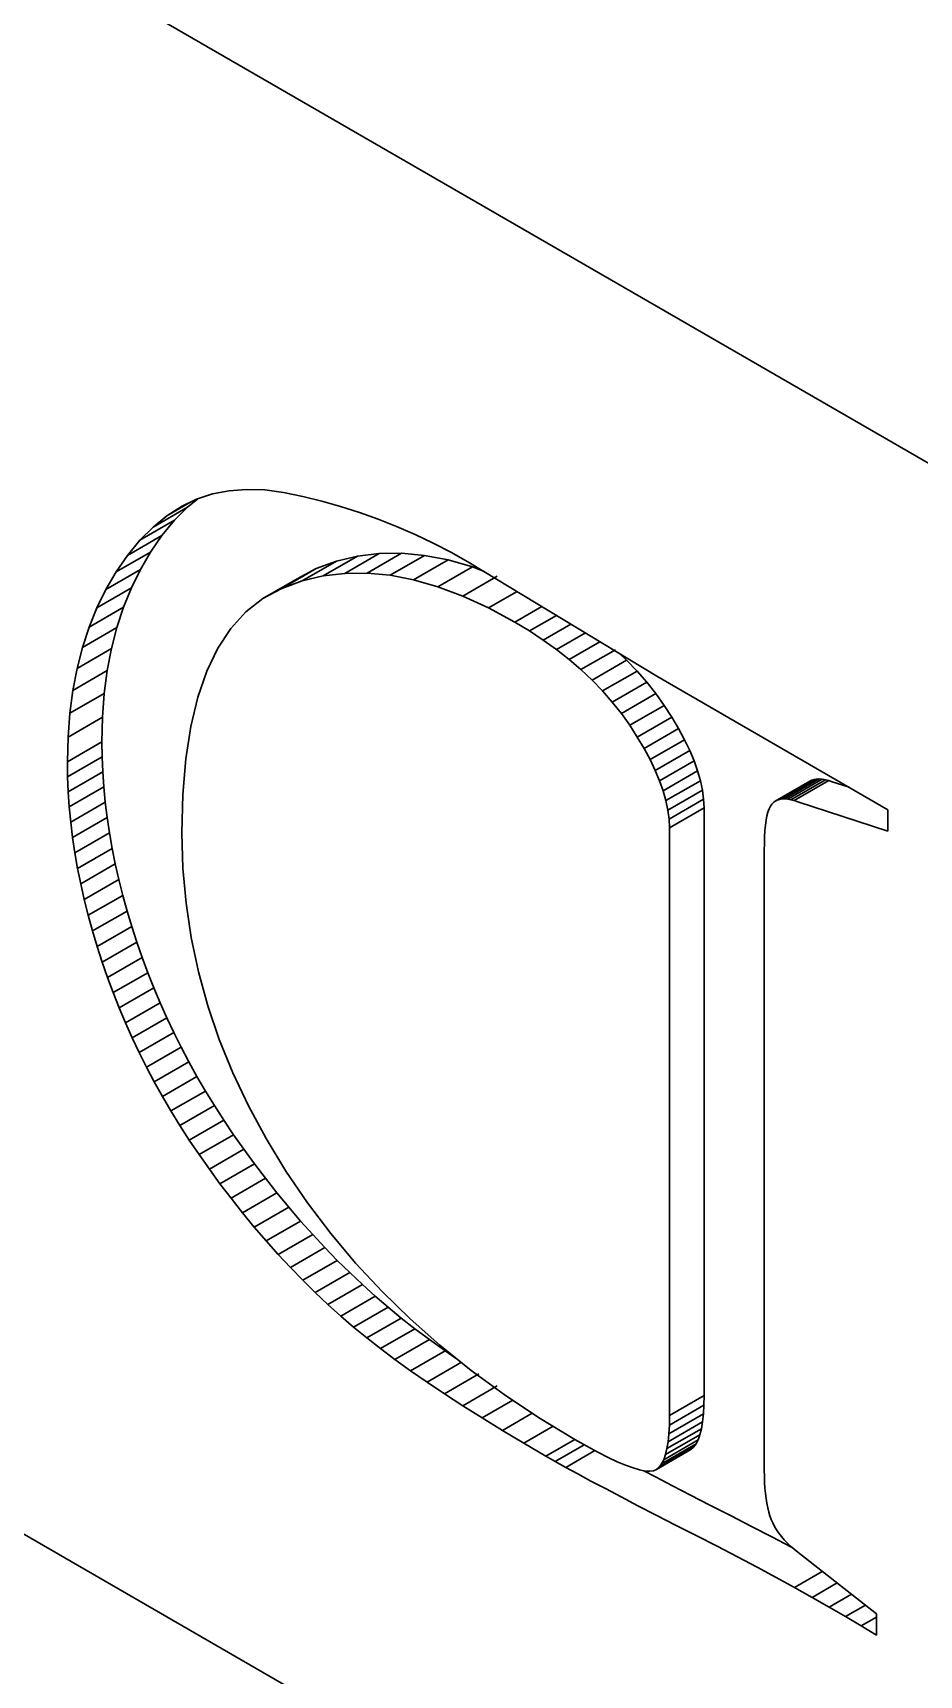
# Model space of a CAD drawing. Header units: millimetres. Extents: x -105 to 105, y -148 to 148.
# Drawn here: x 49.449 to 51.267, y -46.082 to -42.716 of the extents above; entities that cross this region are included whole.
import ezdxf

# ---------------------------------------------------------------- set-up
doc = ezdxf.new("R2010")
doc.units = ezdxf.units.MM
doc.layers.get('0').update_dxf_attribs({"lineweight": 18})

msp = doc.modelspace()

# ---------------------------------------------------------------- linework, layer by layer
at = {"color": 7, "lineweight": 30, "ltscale": 0.265362}
msp.add_line((54.4615, -45.4315), (45.2691, -40.1242), dxfattribs=at)
at = {"color": 7, "lineweight": 30, "ltscale": 0.314351}
msp.add_line((55.3101, -49.1873), (44.4206, -42.9003), dxfattribs=at)
at = {"color": 7, "lineweight": 30, "ltscale": 0.000871865}
msp.add_line((49.8177, -43.661), (49.8519, -43.6542), dxfattribs=at)
at = {"color": 7, "lineweight": 30, "ltscale": 0.000894135}
msp.add_line((49.8519, -43.6542), (49.8876, -43.6515), dxfattribs=at)
at = {"color": 7, "lineweight": 30, "ltscale": 0.000929458}
msp.add_line((49.8876, -43.6515), (49.9247, -43.6528), dxfattribs=at)
at = {"color": 7, "lineweight": 30, "ltscale": 0.000974415}
msp.add_line((49.9247, -43.6528), (49.9633, -43.6582), dxfattribs=at)
at = {"color": 7, "lineweight": 30, "ltscale": 0.002041}
for p, q in [((49.6956, -43.7287), (49.7663, -43.6878)), ((49.6687, -43.7557), (49.7394, -43.7149)), ((49.6433, -43.7868), (49.714, -43.746)), ((49.6199, -43.8208), (49.6906, -43.78)), ((50.0445, -43.829), (50.1152, -43.7882)), ((50.0889, -43.8237), (50.1596, -43.7828)), ((50.1346, -43.8232), (50.2053, -43.7824)), ((50.1817, -43.8277), (50.2524, -43.7868)), ((49.599, -43.8567), (49.6697, -43.8159)), ((49.9598, -43.8545), (50.0305, -43.8137)), ((50.0015, -43.8393), (50.0722, -43.7985)), ((50.2301, -43.837), (50.3008, -43.7962)), ((50.2799, -43.8513), (50.3506, -43.8105)), ((49.5805, -43.8944), (49.6512, -43.8536)), ((49.9208, -43.8754), (49.9915, -43.8346)), ((49.5644, -43.9339), (49.6352, -43.8931)), ((49.5398, -44.0185), (49.6105, -43.9777)), ((50.5734, -44.021), (50.6441, -43.9801)), ((49.5312, -44.0635), (49.6019, -44.0227)), ((50.5963, -44.0425), (50.667, -44.0016)), ((50.6177, -44.0646), (50.6884, -44.0238)), ((50.6376, -44.0874), (50.7084, -44.0466)), ((49.525, -44.1104), (49.5957, -44.0696)), ((50.6562, -44.1109), (50.7269, -44.0701)), ((50.6733, -44.1351), (50.744, -44.0942)), ((49.5213, -44.1591), (49.592, -44.1183)), ((50.6888, -44.1592), (50.7595, -44.1184)), ((50.7027, -44.1827), (50.7734, -44.1419)), ((49.5201, -44.2097), (49.5908, -44.1688)), ((50.715, -44.2054), (50.7857, -44.1646)), ((50.7256, -44.2275), (50.7963, -44.1867)), ((49.5205, -44.2404), (49.5912, -44.1996)), ((50.7346, -44.2488), (50.8053, -44.208)), ((50.7419, -44.2695), (50.8126, -44.2287)), ((49.5218, -44.2713), (49.5925, -44.2305)), ((49.5239, -44.3024), (49.5946, -44.2615)), ((50.7477, -44.2895), (50.8184, -44.2486)), ((50.9719, -44.2905), (51.0426, -44.2496)), ((50.9761, -44.2884), (51.0468, -44.2476)), ((50.9807, -44.2869), (51.0514, -44.2461)), ((50.9858, -44.2861), (51.0566, -44.2453)), ((50.9914, -44.286), (51.0621, -44.2451)), ((50.9974, -44.2865), (51.0681, -44.2456)), ((51.0039, -44.2876), (51.0746, -44.2468)), ((51.0108, -44.2894), (51.0815, -44.2485)), ((49.5269, -44.3336), (49.5976, -44.2928)), ((50.7518, -44.3087), (50.8225, -44.2679)), ((50.7542, -44.3273), (50.8249, -44.2865)), ((49.5307, -44.365), (49.6014, -44.3242)), ((50.755, -44.3451), (50.8257, -44.3043)), ((49.5354, -44.3966), (49.6061, -44.3557)), ((49.541, -44.4283), (49.6117, -44.3874)), ((49.5474, -44.4602), (49.6181, -44.4193)), ((49.5546, -44.4922), (49.6253, -44.4514)), ((49.5627, -44.5244), (49.6334, -44.4836)), ((49.5716, -44.5566), (49.6423, -44.5158)), ((49.5812, -44.5886), (49.6519, -44.5477)), ((49.5914, -44.6203), (49.6621, -44.5794)), ((49.6024, -44.6518), (49.6731, -44.6109)), ((49.614, -44.683), (49.6847, -44.6422)), ((49.6263, -44.714), (49.697, -44.6732)), ((49.6393, -44.7448), (49.71, -44.704)), ((49.653, -44.7754), (49.7237, -44.7345)), ((49.6674, -44.8057), (49.7381, -44.7649)), ((49.6824, -44.8358), (49.7531, -44.7949)), ((49.6983, -44.8657), (49.769, -44.8249)), ((49.715, -44.8957), (49.7857, -44.8548)), ((49.7325, -44.9255), (49.8032, -44.8847)), ((49.7509, -44.9554), (49.8216, -44.9146)), ((49.7701, -44.9853), (49.8409, -44.9445)), ((49.7902, -45.0151), (49.861, -44.9743)), ((49.8112, -45.0449), (49.8819, -45.0041)), ((49.833, -45.0747), (49.9037, -45.0338)), ((49.8557, -45.1044), (49.9264, -45.0636)), ((49.9033, -45.1634), (49.974, -45.1226)), ((49.9277, -45.1919), (49.9984, -45.1511)), ((49.9524, -45.2196), (50.0231, -45.1787)), ((49.9774, -45.2464), (50.0481, -45.2056)), ((50.0027, -45.2725), (50.0734, -45.2317)), ((50.0284, -45.2978), (50.0991, -45.2569)), ((50.0543, -45.3222), (50.125, -45.2814)), ((50.0806, -45.3458), (50.1513, -45.305)), ((50.1071, -45.3687), (50.1778, -45.3278)), ((50.134, -45.3907), (50.2047, -45.3499)), ((50.162, -45.4126), (50.2327, -45.3718)), ((50.1919, -45.435), (50.2626, -45.3942)), ((50.2238, -45.4579), (50.2945, -45.4171)), ((50.2576, -45.4813), (50.3283, -45.4405)), ((50.2934, -45.5053), (50.3641, -45.4645)), ((50.3311, -45.5298), (50.4018, -45.489)), ((50.755, -45.5494), (50.8257, -45.5086)), ((50.752, -45.6034), (50.8228, -45.5625)), ((50.7537, -45.5873), (50.8244, -45.5465)), ((50.7431, -45.6403), (50.8138, -45.5994)), ((50.7467, -45.6298), (50.8174, -45.589)), ((50.7497, -45.6175), (50.8204, -45.5767)), ((50.7282, -45.6602), (50.7989, -45.6193)), ((50.7338, -45.6554), (50.8045, -45.6146))]:
    msp.add_line(p, q, dxfattribs=at)
at = {"color": 7, "lineweight": 30, "ltscale": 0.001356}
msp.add_line((49.7239, -43.7057), (49.7709, -43.6785), dxfattribs=at)
at = {"color": 7, "lineweight": 30, "ltscale": 0.0008829}
msp.add_line((49.7239, -43.7057), (49.7537, -43.6867), dxfattribs=at)
at = {"color": 7, "lineweight": 30, "ltscale": 0.000952727}
for p, q in [((49.7394, -43.7149), (49.7663, -43.6878)), ((49.6687, -43.7557), (49.6956, -43.7287))]:
    msp.add_line(p, q, dxfattribs=at)
at = {"color": 7, "lineweight": 30, "ltscale": 0.000865611}
msp.add_line((49.7537, -43.6867), (49.785, -43.6718), dxfattribs=at)
at = {"color": 7, "lineweight": 30, "ltscale": 0.000657373}
msp.add_line((49.7663, -43.6878), (49.7867, -43.6713), dxfattribs=at)
at = {"color": 7, "lineweight": 30, "ltscale": 0.000862033}
msp.add_line((49.785, -43.6718), (49.8177, -43.661), dxfattribs=at)
at = {"color": 7, "lineweight": 30, "ltscale": 0.001001}
msp.add_line((49.9633, -43.6582), (50.0026, -43.6662), dxfattribs=at)
at = {"color": 7, "lineweight": 30, "ltscale": 0.001003}
msp.add_line((50.0026, -43.6662), (50.0416, -43.6757), dxfattribs=at)
at = {"color": 7, "lineweight": 30, "ltscale": 0.001006}
for p, q in [((50.0416, -43.6757), (50.0803, -43.6866)), ((51.0823, -45.9423), (51.0473, -45.9224))]:
    msp.add_line(p, q, dxfattribs=at)
at = {"color": 7, "lineweight": 30, "ltscale": 0.001011}
msp.add_line((50.0803, -43.6866), (50.1188, -43.6989), dxfattribs=at)
at = {"color": 7, "lineweight": 30, "ltscale": 0.000912007}
msp.add_line((49.6956, -43.7287), (49.7239, -43.7057), dxfattribs=at)
at = {"color": 7, "lineweight": 30, "ltscale": 0.001004}
for p, q in [((49.714, -43.746), (49.7394, -43.7149)), ((49.6433, -43.7868), (49.6687, -43.7557))]:
    msp.add_line(p, q, dxfattribs=at)
at = {"color": 7, "lineweight": 30, "ltscale": 0.001016}
msp.add_line((50.1188, -43.6989), (50.1571, -43.7125), dxfattribs=at)
at = {"color": 7, "lineweight": 30, "ltscale": 0.001023}
msp.add_line((50.1571, -43.7125), (50.1951, -43.7276), dxfattribs=at)
at = {"color": 7, "lineweight": 30, "ltscale": 0.001033}
for p, q in [((49.6906, -43.78), (49.714, -43.746)), ((49.6199, -43.8208), (49.6433, -43.7868))]:
    msp.add_line(p, q, dxfattribs=at)
at = {"color": 7, "lineweight": 30, "ltscale": 0.001031}
msp.add_line((50.1951, -43.7276), (50.233, -43.7441), dxfattribs=at)
at = {"color": 7, "lineweight": 30, "ltscale": 0.00104}
msp.add_line((50.233, -43.7441), (50.2705, -43.7619), dxfattribs=at)
at = {"color": 7, "lineweight": 30, "ltscale": 0.001038}
msp.add_line((49.6697, -43.8159), (49.6906, -43.78), dxfattribs=at)
at = {"color": 7, "lineweight": 30, "ltscale": 0.001106}
for p, q in [((50.1152, -43.7882), (50.0722, -43.7985)), ((50.0445, -43.829), (50.0015, -43.8393))]:
    msp.add_line(p, q, dxfattribs=at)
at = {"color": 7, "lineweight": 30, "ltscale": 0.001118}
for p, q in [((50.1596, -43.7828), (50.1152, -43.7882)), ((50.0889, -43.8237), (50.0445, -43.829)), ((50.8379, -45.7334), (50.7981, -45.713)), ((50.7672, -45.7742), (50.7274, -45.7538))]:
    msp.add_line(p, q, dxfattribs=at)
at = {"color": 7, "lineweight": 30, "ltscale": 0.001144}
for p, q in [((50.2053, -43.7824), (50.1596, -43.7828)), ((50.1346, -43.8232), (50.0889, -43.8237))]:
    msp.add_line(p, q, dxfattribs=at)
at = {"color": 7, "lineweight": 30, "ltscale": 0.001182}
for p, q in [((50.2524, -43.7868), (50.2053, -43.7824)), ((50.1817, -43.8277), (50.1346, -43.8232)), ((49.5957, -44.0696), (49.6019, -44.0227)), ((49.525, -44.1104), (49.5312, -44.0635))]:
    msp.add_line(p, q, dxfattribs=at)
at = {"color": 7, "lineweight": 30, "ltscale": 0.001234}
for p, q in [((50.3008, -43.7962), (50.2524, -43.7868)), ((50.2301, -43.837), (50.1817, -43.8277))]:
    msp.add_line(p, q, dxfattribs=at)
at = {"color": 7, "lineweight": 30, "ltscale": 0.00105}
for p, q in [((50.2705, -43.7619), (50.3079, -43.7812)), ((49.6512, -43.8536), (49.6697, -43.8159)), ((49.5805, -43.8944), (49.599, -43.8567))]:
    msp.add_line(p, q, dxfattribs=at)
at = {"color": 7, "lineweight": 30, "ltscale": 0.001061}
msp.add_line((50.3079, -43.7812), (50.345, -43.8018), dxfattribs=at)
at = {"color": 7, "lineweight": 30, "ltscale": 0.001039}
for p, q in [((49.599, -43.8567), (49.6199, -43.8208)), ((51.0473, -45.9224), (51.011, -45.9022))]:
    msp.add_line(p, q, dxfattribs=at)
at = {"color": 7, "lineweight": 30, "ltscale": 0.001105}
for p, q in [((50.0305, -43.8137), (49.9915, -43.8346)), ((49.9598, -43.8545), (49.9208, -43.8754)), ((50.9734, -45.8816), (50.9344, -45.8607))]:
    msp.add_line(p, q, dxfattribs=at)
at = {"color": 7, "lineweight": 30, "ltscale": 0.001109}
for p, q in [((50.0722, -43.7985), (50.0305, -43.8137)), ((50.0015, -43.8393), (49.9598, -43.8545))]:
    msp.add_line(p, q, dxfattribs=at)
at = {"color": 7, "lineweight": 30, "ltscale": 0.001295}
for p, q in [((50.3506, -43.8105), (50.3008, -43.7962)), ((50.2799, -43.8513), (50.2301, -43.837))]:
    msp.add_line(p, q, dxfattribs=at)
at = {"color": 7, "lineweight": 30, "ltscale": 0.011224}
msp.add_line((50.345, -43.8018), (50.7289, -44.0345), dxfattribs=at)
at = {"color": 7, "lineweight": 30, "ltscale": 0.000603815}
msp.add_line((50.3732, -43.819), (50.3506, -43.8105), dxfattribs=at)
at = {"color": 7, "lineweight": 30, "ltscale": 0.001066}
for p, q in [((49.6352, -43.8931), (49.6512, -43.8536)), ((49.5644, -43.9339), (49.5805, -43.8944))]:
    msp.add_line(p, q, dxfattribs=at)
at = {"color": 7, "lineweight": 30, "ltscale": 0.001365}
msp.add_line((50.3311, -43.8705), (50.2799, -43.8513), dxfattribs=at)
at = {"color": 7, "lineweight": 30, "ltscale": 0.002042}
for p, q in [((50.3311, -43.8705), (50.4018, -43.8297)), ((49.5509, -43.9753), (49.6216, -43.9345)), ((49.8792, -45.1341), (49.9499, -45.0933)), ((50.7547, -45.5693), (50.8254, -45.5285)), ((50.7388, -45.6488), (50.8095, -45.608))]:
    msp.add_line(p, q, dxfattribs=at)
at = {"color": 7, "lineweight": 30, "ltscale": 0.001088}
for p, q in [((49.6216, -43.9345), (49.6352, -43.8931)), ((49.5509, -43.9753), (49.5644, -43.9339))]:
    msp.add_line(p, q, dxfattribs=at)
at = {"color": 7, "lineweight": 30, "ltscale": 0.001108}
msp.add_line((49.9208, -43.8754), (49.886, -43.9028), dxfattribs=at)
at = {"color": 7, "lineweight": 30, "ltscale": 0.001444}
msp.add_line((50.3835, -43.8946), (50.3311, -43.8705), dxfattribs=at)
at = {"color": 7, "lineweight": 30, "ltscale": 0.001693}
msp.add_line((50.3835, -43.8946), (50.4422, -43.8608), dxfattribs=at)
at = {"color": 7, "lineweight": 30, "ltscale": 0.001605}
msp.add_line((50.4374, -43.9236), (50.493, -43.8915), dxfattribs=at)
at = {"color": 7, "lineweight": 30, "ltscale": 0.001145}
msp.add_line((49.886, -43.9028), (49.8552, -43.9367), dxfattribs=at)
at = {"color": 7, "lineweight": 30, "ltscale": 0.001529}
msp.add_line((50.4374, -43.9236), (50.3835, -43.8946), dxfattribs=at)
at = {"color": 7, "lineweight": 30, "ltscale": 0.00087822}
msp.add_line((50.4675, -43.9418), (50.4374, -43.9236), dxfattribs=at)
at = {"color": 7, "lineweight": 30, "ltscale": 0.001603}
msp.add_line((50.4675, -43.9418), (50.523, -43.9097), dxfattribs=at)
at = {"color": 7, "lineweight": 30, "ltscale": 0.001115}
for p, q in [((49.6105, -43.9777), (49.6216, -43.9345)), ((49.5398, -44.0185), (49.5509, -43.9753))]:
    msp.add_line(p, q, dxfattribs=at)
at = {"color": 7, "lineweight": 30, "ltscale": 0.00121}
msp.add_line((49.8552, -43.9367), (49.8286, -43.9772), dxfattribs=at)
at = {"color": 7, "lineweight": 30, "ltscale": 0.000856797}
msp.add_line((50.4961, -43.9606), (50.4675, -43.9418), dxfattribs=at)
at = {"color": 7, "lineweight": 30, "ltscale": 0.001638}
msp.add_line((50.4961, -43.9606), (50.5529, -43.9278), dxfattribs=at)
at = {"color": 7, "lineweight": 30, "ltscale": 0.00083608}
msp.add_line((50.5233, -43.98), (50.4961, -43.9606), dxfattribs=at)
at = {"color": 7, "lineweight": 30, "ltscale": 0.001711}
for p, q in [((50.5233, -43.98), (50.5826, -43.9458)), ((50.5014, -45.6329), (50.5607, -45.5987))]:
    msp.add_line(p, q, dxfattribs=at)
at = {"color": 7, "lineweight": 30, "ltscale": 0.001147}
for p, q in [((49.6019, -44.0227), (49.6105, -43.9777)), ((49.5312, -44.0635), (49.5398, -44.0185))]:
    msp.add_line(p, q, dxfattribs=at)
at = {"color": 7, "lineweight": 30, "ltscale": 0.001301}
msp.add_line((49.8286, -43.9772), (49.806, -44.0241), dxfattribs=at)
at = {"color": 7, "lineweight": 30, "ltscale": 0.000817427}
msp.add_line((50.5491, -44.0002), (50.5233, -43.98), dxfattribs=at)
at = {"color": 7, "lineweight": 30, "ltscale": 0.001821}
for p, q in [((50.5491, -44.0002), (50.6122, -43.9638)), ((49.8081, -44.7099), (49.8315, -44.7788))]:
    msp.add_line(p, q, dxfattribs=at)
at = {"color": 7, "lineweight": 30, "ltscale": 0.000482253}
msp.add_line((50.667, -44.0016), (50.6529, -43.9884), dxfattribs=at)
at = {"color": 7, "lineweight": 30, "ltscale": 0.001413}
msp.add_line((49.806, -44.0241), (49.7875, -44.0775), dxfattribs=at)
at = {"color": 7, "lineweight": 30, "ltscale": 0.000799761}
msp.add_line((50.5734, -44.021), (50.5491, -44.0002), dxfattribs=at)
at = {"color": 7, "lineweight": 30, "ltscale": 0.00078424}
msp.add_line((50.5963, -44.0425), (50.5734, -44.021), dxfattribs=at)
at = {"color": 7, "lineweight": 30, "ltscale": 0.000770486}
msp.add_line((50.6884, -44.0238), (50.667, -44.0016), dxfattribs=at)
at = {"color": 7, "lineweight": 30, "ltscale": 0.0007583}
msp.add_line((50.7084, -44.0466), (50.6884, -44.0238), dxfattribs=at)
at = {"color": 7, "lineweight": 30, "ltscale": 0.000770212}
msp.add_line((50.6177, -44.0646), (50.5963, -44.0425), dxfattribs=at)
at = {"color": 7, "lineweight": 30, "ltscale": 0.00074775}
msp.add_line((50.7269, -44.0701), (50.7084, -44.0466), dxfattribs=at)
at = {"color": 7, "lineweight": 30, "ltscale": 0.013685}
msp.add_line((50.7289, -44.0345), (51.203, -44.3082), dxfattribs=at)
at = {"color": 7, "lineweight": 30, "ltscale": 0.001221}
for p, q in [((49.592, -44.1183), (49.5957, -44.0696)), ((49.5213, -44.1591), (49.525, -44.1104))]:
    msp.add_line(p, q, dxfattribs=at)
at = {"color": 7, "lineweight": 30, "ltscale": 0.00154}
msp.add_line((49.7875, -44.0775), (49.7732, -44.1374), dxfattribs=at)
at = {"color": 7, "lineweight": 30, "ltscale": 0.000758049}
msp.add_line((50.6376, -44.0874), (50.6177, -44.0646), dxfattribs=at)
at = {"color": 7, "lineweight": 30, "ltscale": 0.000748286}
msp.add_line((50.6562, -44.1109), (50.6376, -44.0874), dxfattribs=at)
at = {"color": 7, "lineweight": 30, "ltscale": 0.000739505}
for p, q in [((50.744, -44.0942), (50.7269, -44.0701)), ((50.6733, -44.1351), (50.6562, -44.1109))]:
    msp.add_line(p, q, dxfattribs=at)
at = {"color": 7, "lineweight": 30, "ltscale": 0.000717955}
msp.add_line((50.7595, -44.1184), (50.744, -44.0942), dxfattribs=at)
at = {"color": 7, "lineweight": 30, "ltscale": 0.001264}
for p, q in [((49.5908, -44.1688), (49.592, -44.1183)), ((49.5201, -44.2097), (49.5213, -44.1591))]:
    msp.add_line(p, q, dxfattribs=at)
at = {"color": 7, "lineweight": 30, "ltscale": 0.000681571}
for p, q in [((50.7734, -44.1419), (50.7595, -44.1184)), ((50.7027, -44.1827), (50.6888, -44.1592))]:
    msp.add_line(p, q, dxfattribs=at)
at = {"color": 7, "lineweight": 30, "ltscale": 0.00168}
msp.add_line((49.7732, -44.1374), (49.7629, -44.2038), dxfattribs=at)
at = {"color": 7, "lineweight": 30, "ltscale": 0.000717635}
msp.add_line((50.6888, -44.1592), (50.6733, -44.1351), dxfattribs=at)
at = {"color": 7, "lineweight": 30, "ltscale": 0.000646194}
for p, q in [((50.7857, -44.1646), (50.7734, -44.1419)), ((50.715, -44.2054), (50.7027, -44.1827))]:
    msp.add_line(p, q, dxfattribs=at)
at = {"color": 7, "lineweight": 30, "ltscale": 0.000768354}
for p, q in [((49.5912, -44.1996), (49.5908, -44.1688)), ((49.5205, -44.2404), (49.5201, -44.2097))]:
    msp.add_line(p, q, dxfattribs=at)
at = {"color": 7, "lineweight": 30, "ltscale": 0.000611998}
msp.add_line((50.7963, -44.1867), (50.7857, -44.1646), dxfattribs=at)
at = {"color": 7, "lineweight": 30, "ltscale": 0.000579397}
msp.add_line((50.8053, -44.208), (50.7963, -44.1867), dxfattribs=at)
at = {"color": 7, "lineweight": 30, "ltscale": 0.000773141}
msp.add_line((49.5925, -44.2305), (49.5912, -44.1996), dxfattribs=at)
at = {"color": 7, "lineweight": 30, "ltscale": 0.001829}
msp.add_line((49.7629, -44.2038), (49.7568, -44.2767), dxfattribs=at)
at = {"color": 7, "lineweight": 30, "ltscale": 0.000612342}
msp.add_line((50.7256, -44.2275), (50.715, -44.2054), dxfattribs=at)
at = {"color": 7, "lineweight": 30, "ltscale": 0.000579046}
msp.add_line((50.7346, -44.2488), (50.7256, -44.2275), dxfattribs=at)
at = {"color": 7, "lineweight": 30, "ltscale": 0.000547902}
msp.add_line((50.8126, -44.2287), (50.8053, -44.208), dxfattribs=at)
at = {"color": 7, "lineweight": 30, "ltscale": 0.000519536}
msp.add_line((50.8184, -44.2486), (50.8126, -44.2287), dxfattribs=at)
at = {"color": 7, "lineweight": 30, "ltscale": 0.000773522}
msp.add_line((49.5218, -44.2713), (49.5205, -44.2404), dxfattribs=at)
at = {"color": 7, "lineweight": 30, "ltscale": 0.000778506}
msp.add_line((49.5946, -44.2615), (49.5925, -44.2305), dxfattribs=at)
at = {"color": 7, "lineweight": 30, "ltscale": 0.00078444}
for p, q in [((49.5976, -44.2928), (49.5946, -44.2615)), ((49.5269, -44.3336), (49.5239, -44.3024))]:
    msp.add_line(p, q, dxfattribs=at)
at = {"color": 7, "lineweight": 30, "ltscale": 0.000548261}
msp.add_line((50.7419, -44.2695), (50.7346, -44.2488), dxfattribs=at)
at = {"color": 7, "lineweight": 30, "ltscale": 0.00049215}
msp.add_line((50.8225, -44.2679), (50.8184, -44.2486), dxfattribs=at)
at = {"color": 7, "lineweight": 30, "ltscale": 0.000117543}
for p, q in [((51.0468, -44.2476), (51.0426, -44.2496)), ((50.9761, -44.2884), (50.9719, -44.2905))]:
    msp.add_line(p, q, dxfattribs=at)
at = {"color": 7, "lineweight": 30, "ltscale": 0.000121862}
msp.add_line((51.0514, -44.2461), (51.0468, -44.2476), dxfattribs=at)
at = {"color": 7, "lineweight": 30, "ltscale": 0.000129323}
msp.add_line((51.0566, -44.2453), (51.0514, -44.2461), dxfattribs=at)
at = {"color": 7, "lineweight": 30, "ltscale": 0.000138918}
msp.add_line((51.0621, -44.2451), (51.0566, -44.2453), dxfattribs=at)
at = {"color": 7, "lineweight": 30, "ltscale": 0.000150794}
for p, q in [((51.0681, -44.2456), (51.0621, -44.2451)), ((50.9974, -44.2865), (50.9914, -44.286))]:
    msp.add_line(p, q, dxfattribs=at)
at = {"color": 7, "lineweight": 30, "ltscale": 0.000163812}
for p, q in [((51.0746, -44.2468), (51.0681, -44.2456)), ((51.0039, -44.2876), (50.9974, -44.2865))]:
    msp.add_line(p, q, dxfattribs=at)
at = {"color": 7, "lineweight": 30, "ltscale": 0.000178381}
for p, q in [((51.0815, -44.2485), (51.0746, -44.2468)), ((51.0108, -44.2894), (51.0039, -44.2876))]:
    msp.add_line(p, q, dxfattribs=at)
at = {"color": 7, "lineweight": 30, "ltscale": 0.000193614}
msp.add_line((51.0888, -44.251), (51.0815, -44.2485), dxfattribs=at)
at = {"color": 7, "lineweight": 30, "ltscale": 0.000906324}
msp.add_line((51.1233, -44.2622), (51.0888, -44.251), dxfattribs=at)
at = {"color": 7, "lineweight": 30, "ltscale": 0.000778126}
msp.add_line((49.5239, -44.3024), (49.5218, -44.2713), dxfattribs=at)
at = {"color": 7, "lineweight": 30, "ltscale": 0.000790503}
for p, q in [((49.6014, -44.3242), (49.5976, -44.2928)), ((49.5307, -44.365), (49.5269, -44.3336))]:
    msp.add_line(p, q, dxfattribs=at)
at = {"color": 7, "lineweight": 30, "ltscale": 0.001986}
msp.add_line((49.7568, -44.2767), (49.7547, -44.3561), dxfattribs=at)
at = {"color": 7, "lineweight": 30, "ltscale": 0.000519169}
msp.add_line((50.7477, -44.2895), (50.7419, -44.2695), dxfattribs=at)
at = {"color": 7, "lineweight": 30, "ltscale": 0.000492523}
msp.add_line((50.7518, -44.3087), (50.7477, -44.2895), dxfattribs=at)
at = {"color": 7, "lineweight": 30, "ltscale": 0.000468294}
msp.add_line((50.8249, -44.2865), (50.8225, -44.2679), dxfattribs=at)
at = {"color": 7, "lineweight": 30, "ltscale": 0.000447158}
for p, q in [((50.8257, -44.3043), (50.8249, -44.2865)), ((50.755, -44.3451), (50.7542, -44.3273))]:
    msp.add_line(p, q, dxfattribs=at)
at = {"color": 7, "lineweight": 30, "ltscale": 0.000129511}
msp.add_line((50.9648, -44.2966), (50.9619, -44.3008), dxfattribs=at)
at = {"color": 7, "lineweight": 30, "ltscale": 0.000118151}
msp.add_line((50.9681, -44.2932), (50.9648, -44.2966), dxfattribs=at)
at = {"color": 7, "lineweight": 30, "ltscale": 0.000116055}
msp.add_line((50.9719, -44.2905), (50.9681, -44.2932), dxfattribs=at)
at = {"color": 7, "lineweight": 30, "ltscale": 0.000121749}
msp.add_line((50.9807, -44.2869), (50.9761, -44.2884), dxfattribs=at)
at = {"color": 7, "lineweight": 30, "ltscale": 0.000129382}
msp.add_line((50.9858, -44.2861), (50.9807, -44.2869), dxfattribs=at)
at = {"color": 7, "lineweight": 30, "ltscale": 0.000138907}
msp.add_line((50.9914, -44.286), (50.9858, -44.2861), dxfattribs=at)
at = {"color": 7, "lineweight": 30, "ltscale": 0.000193495}
msp.add_line((51.0181, -44.2918), (51.0108, -44.2894), dxfattribs=at)
at = {"color": 7, "lineweight": 30, "ltscale": 0.004861}
msp.add_line((51.203, -44.352), (51.0181, -44.2918), dxfattribs=at)
at = {"color": 7, "lineweight": 30, "ltscale": 0.000797581}
msp.add_line((49.6061, -44.3557), (49.6014, -44.3242), dxfattribs=at)
at = {"color": 7, "lineweight": 30, "ltscale": 0.000467915}
msp.add_line((50.7542, -44.3273), (50.7518, -44.3087), dxfattribs=at)
at = {"color": 7, "lineweight": 30, "ltscale": 0.030107}
for p, q in [((50.8257, -45.5086), (50.8257, -44.3043)), ((50.755, -45.5494), (50.755, -44.3451))]:
    msp.add_line(p, q, dxfattribs=at)
at = {"color": 7, "lineweight": 30, "ltscale": 0.00025453}
msp.add_line((50.9533, -44.3296), (50.9519, -44.3397), dxfattribs=at)
at = {"color": 7, "lineweight": 30, "ltscale": 0.000227141}
msp.add_line((50.9549, -44.3207), (50.9533, -44.3296), dxfattribs=at)
at = {"color": 7, "lineweight": 30, "ltscale": 0.000200496}
msp.add_line((50.9569, -44.3129), (50.9549, -44.3207), dxfattribs=at)
at = {"color": 7, "lineweight": 30, "ltscale": 0.000174932}
msp.add_line((50.9592, -44.3063), (50.9569, -44.3129), dxfattribs=at)
at = {"color": 7, "lineweight": 30, "ltscale": 0.000151166}
msp.add_line((50.9619, -44.3008), (50.9592, -44.3063), dxfattribs=at)
at = {"color": 7, "lineweight": 30, "ltscale": 0.001095}
for p, q in [((51.203, -44.3082), (51.203, -44.352)), ((51.1793, -45.9559), (51.1793, -45.9997))]:
    msp.add_line(p, q, dxfattribs=at)
at = {"color": 7, "lineweight": 30, "ltscale": 0.000805074}
for p, q in [((49.6117, -44.3874), (49.6061, -44.3557)), ((49.541, -44.4283), (49.5354, -44.3966))]:
    msp.add_line(p, q, dxfattribs=at)
at = {"color": 7, "lineweight": 30, "ltscale": 0.0018}
msp.add_line((49.7547, -44.3561), (49.7569, -44.428), dxfattribs=at)
at = {"color": 7, "lineweight": 30, "ltscale": 0.000339714}
msp.add_line((50.95, -44.3634), (50.9495, -44.3769), dxfattribs=at)
at = {"color": 7, "lineweight": 30, "ltscale": 0.000311102}
msp.add_line((50.9508, -44.3509), (50.95, -44.3634), dxfattribs=at)
at = {"color": 7, "lineweight": 30, "ltscale": 0.000282825}
msp.add_line((50.9519, -44.3397), (50.9508, -44.3509), dxfattribs=at)
at = {"color": 7, "lineweight": 30, "ltscale": 0.000797958}
msp.add_line((49.5354, -44.3966), (49.5307, -44.365), dxfattribs=at)
at = {"color": 7, "lineweight": 30, "ltscale": 0.000813211}
msp.add_line((49.6181, -44.4193), (49.6117, -44.3874), dxfattribs=at)
at = {"color": 7, "lineweight": 30, "ltscale": 0.00036852}
msp.add_line((50.9495, -44.3769), (50.9494, -44.3917), dxfattribs=at)
at = {"color": 7, "lineweight": 30, "ltscale": 0.03175}
msp.add_line((50.9494, -44.3917), (50.9494, -45.6617), dxfattribs=at)
at = {"color": 7, "lineweight": 30, "ltscale": 0.000812837}
msp.add_line((49.5474, -44.4602), (49.541, -44.4283), dxfattribs=at)
at = {"color": 7, "lineweight": 30, "ltscale": 0.000821696}
for p, q in [((49.6253, -44.4514), (49.6181, -44.4193)), ((49.5546, -44.4922), (49.5474, -44.4602))]:
    msp.add_line(p, q, dxfattribs=at)
at = {"color": 7, "lineweight": 30, "ltscale": 0.001791}
msp.add_line((49.7569, -44.428), (49.7633, -44.4994), dxfattribs=at)
at = {"color": 7, "lineweight": 30, "ltscale": 0.000830368}
for p, q in [((49.6334, -44.4836), (49.6253, -44.4514)), ((49.5627, -44.5244), (49.5546, -44.4922))]:
    msp.add_line(p, q, dxfattribs=at)
at = {"color": 7, "lineweight": 30, "ltscale": 0.000834224}
msp.add_line((49.6423, -44.5158), (49.6334, -44.4836), dxfattribs=at)
at = {"color": 7, "lineweight": 30, "ltscale": 0.000834591}
msp.add_line((49.5716, -44.5566), (49.5627, -44.5244), dxfattribs=at)
at = {"color": 7, "lineweight": 30, "ltscale": 0.000833838}
for p, q in [((49.6519, -44.5477), (49.6423, -44.5158)), ((49.5812, -44.5886), (49.5716, -44.5566))]:
    msp.add_line(p, q, dxfattribs=at)
at = {"color": 7, "lineweight": 30, "ltscale": 0.001789}
msp.add_line((49.7633, -44.4994), (49.7739, -44.5702), dxfattribs=at)
at = {"color": 7, "lineweight": 30, "ltscale": 0.000833476}
msp.add_line((49.6621, -44.5794), (49.6519, -44.5477), dxfattribs=at)
at = {"color": 7, "lineweight": 30, "ltscale": 0.000833113}
msp.add_line((49.5914, -44.6203), (49.5812, -44.5886), dxfattribs=at)
at = {"color": 7, "lineweight": 30, "ltscale": 0.000833022}
msp.add_line((49.6731, -44.6109), (49.6621, -44.5794), dxfattribs=at)
at = {"color": 7, "lineweight": 30, "ltscale": 0.001793}
msp.add_line((49.7739, -44.5702), (49.7889, -44.6403), dxfattribs=at)
at = {"color": 7, "lineweight": 30, "ltscale": 0.000833383}
msp.add_line((49.6024, -44.6518), (49.5914, -44.6203), dxfattribs=at)
at = {"color": 7, "lineweight": 30, "ltscale": 0.000833574}
for p, q in [((49.6847, -44.6422), (49.6731, -44.6109)), ((49.614, -44.683), (49.6024, -44.6518))]:
    msp.add_line(p, q, dxfattribs=at)
at = {"color": 7, "lineweight": 30, "ltscale": 0.000834534}
for p, q in [((49.697, -44.6732), (49.6847, -44.6422)), ((49.6263, -44.714), (49.614, -44.683))]:
    msp.add_line(p, q, dxfattribs=at)
at = {"color": 7, "lineweight": 30, "ltscale": 0.001804}
msp.add_line((49.7889, -44.6403), (49.8081, -44.7099), dxfattribs=at)
at = {"color": 7, "lineweight": 30, "ltscale": 0.000835253}
for p, q in [((49.71, -44.704), (49.697, -44.6732)), ((49.6393, -44.7448), (49.6263, -44.714))]:
    msp.add_line(p, q, dxfattribs=at)
at = {"color": 7, "lineweight": 30, "ltscale": 0.000837204}
msp.add_line((49.7237, -44.7345), (49.71, -44.704), dxfattribs=at)
at = {"color": 7, "lineweight": 30, "ltscale": 0.000838846}
for p, q in [((49.7381, -44.7649), (49.7237, -44.7345)), ((49.6674, -44.8057), (49.653, -44.7754))]:
    msp.add_line(p, q, dxfattribs=at)
at = {"color": 7, "lineweight": 30, "ltscale": 0.000836856}
msp.add_line((49.653, -44.7754), (49.6393, -44.7448), dxfattribs=at)
at = {"color": 7, "lineweight": 30, "ltscale": 0.000841221}
for p, q in [((49.7531, -44.7949), (49.7381, -44.7649)), ((49.6824, -44.8358), (49.6674, -44.8057))]:
    msp.add_line(p, q, dxfattribs=at)
at = {"color": 7, "lineweight": 30, "ltscale": 0.00084707}
for p, q in [((49.769, -44.8249), (49.7531, -44.7949)), ((49.6983, -44.8657), (49.6824, -44.8358))]:
    msp.add_line(p, q, dxfattribs=at)
at = {"color": 7, "lineweight": 30, "ltscale": 0.001844}
msp.add_line((49.8315, -44.7788), (49.8593, -44.8471), dxfattribs=at)
at = {"color": 7, "lineweight": 30, "ltscale": 0.000856598}
msp.add_line((49.7857, -44.8548), (49.769, -44.8249), dxfattribs=at)
at = {"color": 7, "lineweight": 30, "ltscale": 0.000856931}
msp.add_line((49.715, -44.8957), (49.6983, -44.8657), dxfattribs=at)
at = {"color": 7, "lineweight": 30, "ltscale": 0.000866684}
msp.add_line((49.8032, -44.8847), (49.7857, -44.8548), dxfattribs=at)
at = {"color": 7, "lineweight": 30, "ltscale": 0.001873}
msp.add_line((49.8593, -44.8471), (49.8913, -44.9149), dxfattribs=at)
at = {"color": 7, "lineweight": 30, "ltscale": 0.000866355}
msp.add_line((49.7325, -44.9255), (49.715, -44.8957), dxfattribs=at)
at = {"color": 7, "lineweight": 30, "ltscale": 0.000877231}
for p, q in [((49.8216, -44.9146), (49.8032, -44.8847)), ((49.7509, -44.9554), (49.7325, -44.9255))]:
    msp.add_line(p, q, dxfattribs=at)
at = {"color": 7, "lineweight": 30, "ltscale": 0.000887773}
for p, q in [((49.8409, -44.9445), (49.8216, -44.9146)), ((49.7701, -44.9853), (49.7509, -44.9554))]:
    msp.add_line(p, q, dxfattribs=at)
at = {"color": 7, "lineweight": 30, "ltscale": 0.001908}
msp.add_line((49.8913, -44.9149), (49.9275, -44.982), dxfattribs=at)
at = {"color": 7, "lineweight": 30, "ltscale": 0.000898894}
msp.add_line((49.861, -44.9743), (49.8409, -44.9445), dxfattribs=at)
at = {"color": 7, "lineweight": 30, "ltscale": 0.00089921}
msp.add_line((49.7902, -45.0151), (49.7701, -44.9853), dxfattribs=at)
at = {"color": 7, "lineweight": 30, "ltscale": 0.000910694}
msp.add_line((49.8819, -45.0041), (49.861, -44.9743), dxfattribs=at)
at = {"color": 7, "lineweight": 30, "ltscale": 0.000922447}
msp.add_line((49.9037, -45.0338), (49.8819, -45.0041), dxfattribs=at)
at = {"color": 7, "lineweight": 30, "ltscale": 0.001948}
msp.add_line((49.9275, -44.982), (49.9681, -45.0486), dxfattribs=at)
at = {"color": 7, "lineweight": 30, "ltscale": 0.000910382}
msp.add_line((49.8112, -45.0449), (49.7902, -45.0151), dxfattribs=at)
at = {"color": 7, "lineweight": 30, "ltscale": 0.000934704}
for p, q in [((49.9264, -45.0636), (49.9037, -45.0338)), ((49.8557, -45.1044), (49.833, -45.0747))]:
    msp.add_line(p, q, dxfattribs=at)
at = {"color": 7, "lineweight": 30, "ltscale": 0.000922755}
msp.add_line((49.833, -45.0747), (49.8112, -45.0449), dxfattribs=at)
at = {"color": 7, "lineweight": 30, "ltscale": 0.000947205}
msp.add_line((49.9499, -45.0933), (49.9264, -45.0636), dxfattribs=at)
at = {"color": 7, "lineweight": 30, "ltscale": 0.001969}
msp.add_line((49.9681, -45.0486), (50.0124, -45.1137), dxfattribs=at)
at = {"color": 7, "lineweight": 30, "ltscale": 0.000946968}
msp.add_line((49.8792, -45.1341), (49.8557, -45.1044), dxfattribs=at)
at = {"color": 7, "lineweight": 30, "ltscale": 0.000948291}
msp.add_line((49.974, -45.1226), (49.9499, -45.0933), dxfattribs=at)
at = {"color": 7, "lineweight": 30, "ltscale": 0.000948534}
msp.add_line((49.9033, -45.1634), (49.8792, -45.1341), dxfattribs=at)
at = {"color": 7, "lineweight": 30, "ltscale": 0.000937709}
msp.add_line((49.9984, -45.1511), (49.974, -45.1226), dxfattribs=at)
at = {"color": 7, "lineweight": 30, "ltscale": 0.001972}
msp.add_line((50.0124, -45.1137), (50.06, -45.1766), dxfattribs=at)
at = {"color": 7, "lineweight": 30, "ltscale": 0.000937419}
msp.add_line((49.9277, -45.1919), (49.9033, -45.1634), dxfattribs=at)
at = {"color": 7, "lineweight": 30, "ltscale": 0.000927764}
msp.add_line((50.0231, -45.1787), (49.9984, -45.1511), dxfattribs=at)
at = {"color": 7, "lineweight": 30, "ltscale": 0.000928048}
msp.add_line((49.9524, -45.2196), (49.9277, -45.1919), dxfattribs=at)
at = {"color": 7, "lineweight": 30, "ltscale": 0.000917706}
msp.add_line((50.0481, -45.2056), (50.0231, -45.1787), dxfattribs=at)
at = {"color": 7, "lineweight": 30, "ltscale": 0.000908576}
msp.add_line((50.0734, -45.2317), (50.0481, -45.2056), dxfattribs=at)
at = {"color": 7, "lineweight": 30, "ltscale": 0.00198}
msp.add_line((50.06, -45.1766), (50.111, -45.2372), dxfattribs=at)
at = {"color": 7, "lineweight": 30, "ltscale": 0.000917426}
msp.add_line((49.9774, -45.2464), (49.9524, -45.2196), dxfattribs=at)
at = {"color": 7, "lineweight": 30, "ltscale": 0.000899875}
msp.add_line((50.0991, -45.2569), (50.0734, -45.2317), dxfattribs=at)
at = {"color": 7, "lineweight": 30, "ltscale": 0.001993}
msp.add_line((50.111, -45.2372), (50.1653, -45.2956), dxfattribs=at)
at = {"color": 7, "lineweight": 30, "ltscale": 0.00090885}
msp.add_line((50.0027, -45.2725), (49.9774, -45.2464), dxfattribs=at)
at = {"color": 7, "lineweight": 30, "ltscale": 0.000899608}
msp.add_line((50.0284, -45.2978), (50.0027, -45.2725), dxfattribs=at)
at = {"color": 7, "lineweight": 30, "ltscale": 0.000891073}
for p, q in [((50.125, -45.2814), (50.0991, -45.2569)), ((50.0543, -45.3222), (50.0284, -45.2978))]:
    msp.add_line(p, q, dxfattribs=at)
at = {"color": 7, "lineweight": 30, "ltscale": 0.000883269}
for p, q in [((50.1513, -45.305), (50.125, -45.2814)), ((50.0806, -45.3458), (50.0543, -45.3222))]:
    msp.add_line(p, q, dxfattribs=at)
at = {"color": 7, "lineweight": 30, "ltscale": 0.000875356}
msp.add_line((50.1778, -45.3278), (50.1513, -45.305), dxfattribs=at)
at = {"color": 7, "lineweight": 30, "ltscale": 0.002011}
msp.add_line((50.1653, -45.2956), (50.2229, -45.3517), dxfattribs=at)
at = {"color": 7, "lineweight": 30, "ltscale": 0.000868735}
msp.add_line((50.2047, -45.3499), (50.1778, -45.3278), dxfattribs=at)
at = {"color": 7, "lineweight": 30, "ltscale": 0.000875605}
msp.add_line((50.1071, -45.3687), (50.0806, -45.3458), dxfattribs=at)
at = {"color": 7, "lineweight": 30, "ltscale": 0.000868493}
msp.add_line((50.134, -45.3907), (50.1071, -45.3687), dxfattribs=at)
at = {"color": 7, "lineweight": 30, "ltscale": 0.000888389}
msp.add_line((50.2327, -45.3718), (50.2047, -45.3499), dxfattribs=at)
at = {"color": 7, "lineweight": 30, "ltscale": 0.002033}
msp.add_line((50.2229, -45.3517), (50.2838, -45.4056), dxfattribs=at)
at = {"color": 7, "lineweight": 30, "ltscale": 0.000934754}
for p, q in [((50.2626, -45.3942), (50.2327, -45.3718)), ((50.1919, -45.435), (50.162, -45.4126))]:
    msp.add_line(p, q, dxfattribs=at)
at = {"color": 7, "lineweight": 30, "ltscale": 0.000888624}
msp.add_line((50.162, -45.4126), (50.134, -45.3907), dxfattribs=at)
at = {"color": 7, "lineweight": 30, "ltscale": 0.000981714}
msp.add_line((50.2945, -45.4171), (50.2626, -45.3942), dxfattribs=at)
at = {"color": 7, "lineweight": 30, "ltscale": 0.002061}
msp.add_line((50.2838, -45.4056), (50.348, -45.4572), dxfattribs=at)
at = {"color": 7, "lineweight": 30, "ltscale": 0.000981492}
msp.add_line((50.2238, -45.4579), (50.1919, -45.435), dxfattribs=at)
at = {"color": 7, "lineweight": 30, "ltscale": 0.000788446}
msp.add_line((50.3204, -45.4351), (50.2945, -45.4171), dxfattribs=at)
at = {"color": 7, "lineweight": 30, "ltscale": 0.001029}
msp.add_line((50.2576, -45.4813), (50.2238, -45.4579), dxfattribs=at)
at = {"color": 7, "lineweight": 30, "ltscale": 0.002092}
msp.add_line((50.348, -45.4572), (50.4156, -45.5066), dxfattribs=at)
at = {"color": 7, "lineweight": 30, "ltscale": 0.001076}
msp.add_line((50.2934, -45.5053), (50.2576, -45.4813), dxfattribs=at)
at = {"color": 7, "lineweight": 30, "ltscale": 0.001124}
msp.add_line((50.3311, -45.5298), (50.2934, -45.5053), dxfattribs=at)
at = {"color": 7, "lineweight": 30, "ltscale": 0.002128}
msp.add_line((50.4156, -45.5066), (50.4865, -45.5538), dxfattribs=at)
at = {"color": 7, "lineweight": 30, "ltscale": 0.000496738}
msp.add_line((50.8254, -45.5285), (50.8257, -45.5086), dxfattribs=at)
at = {"color": 7, "lineweight": 30, "ltscale": 0.001172}
msp.add_line((50.3708, -45.5548), (50.3311, -45.5298), dxfattribs=at)
at = {"color": 7, "lineweight": 30, "ltscale": 0.001812}
msp.add_line((50.3708, -45.5548), (50.4335, -45.5186), dxfattribs=at)
at = {"color": 7, "lineweight": 30, "ltscale": 0.000450076}
msp.add_line((50.8244, -45.5465), (50.8254, -45.5285), dxfattribs=at)
at = {"color": 7, "lineweight": 30, "ltscale": 0.00122}
msp.add_line((50.4124, -45.5803), (50.3708, -45.5548), dxfattribs=at)
at = {"color": 7, "lineweight": 30, "ltscale": 0.001761}
msp.add_line((50.4124, -45.5803), (50.4734, -45.5451), dxfattribs=at)
at = {"color": 7, "lineweight": 30, "ltscale": 0.001735}
msp.add_line((50.4559, -45.6064), (50.516, -45.5717), dxfattribs=at)
at = {"color": 7, "lineweight": 30, "ltscale": 0.002168}
msp.add_line((50.4865, -45.5538), (50.5607, -45.5987), dxfattribs=at)
at = {"color": 7, "lineweight": 30, "ltscale": 0.000449674}
msp.add_line((50.7537, -45.5873), (50.7547, -45.5693), dxfattribs=at)
at = {"color": 7, "lineweight": 30, "ltscale": 0.000496744}
msp.add_line((50.7547, -45.5693), (50.755, -45.5494), dxfattribs=at)
at = {"color": 7, "lineweight": 30, "ltscale": 0.000359536}
msp.add_line((50.8204, -45.5767), (50.8228, -45.5625), dxfattribs=at)
at = {"color": 7, "lineweight": 30, "ltscale": 0.000404174}
msp.add_line((50.8228, -45.5625), (50.8244, -45.5465), dxfattribs=at)
at = {"color": 7, "lineweight": 30, "ltscale": 0.001269}
msp.add_line((50.4559, -45.6064), (50.4124, -45.5803), dxfattribs=at)
at = {"color": 7, "lineweight": 30, "ltscale": 0.001317}
msp.add_line((50.5014, -45.6329), (50.4559, -45.6064), dxfattribs=at)
at = {"color": 7, "lineweight": 30, "ltscale": 0.001712}
msp.add_line((50.5207, -45.6439), (50.58, -45.6097), dxfattribs=at)
at = {"color": 7, "lineweight": 30, "ltscale": 0.000707893}
msp.add_line((50.5607, -45.5987), (50.5853, -45.6127), dxfattribs=at)
at = {"color": 7, "lineweight": 30, "ltscale": 0.000359474}
msp.add_line((50.7497, -45.6175), (50.752, -45.6034), dxfattribs=at)
at = {"color": 7, "lineweight": 30, "ltscale": 0.000404213}
msp.add_line((50.752, -45.6034), (50.7537, -45.5873), dxfattribs=at)
at = {"color": 7, "lineweight": 30, "ltscale": 0.000207596}
msp.add_line((50.8045, -45.6146), (50.8095, -45.608), dxfattribs=at)
at = {"color": 7, "lineweight": 30, "ltscale": 0.000238839}
msp.add_line((50.8095, -45.608), (50.8138, -45.5994), dxfattribs=at)
at = {"color": 7, "lineweight": 30, "ltscale": 0.000275675}
msp.add_line((50.8138, -45.5994), (50.8174, -45.589), dxfattribs=at)
at = {"color": 7, "lineweight": 30, "ltscale": 0.000316425}
for p, q in [((50.8174, -45.589), (50.8204, -45.5767)), ((50.7467, -45.6298), (50.7497, -45.6175))]:
    msp.add_line(p, q, dxfattribs=at)
at = {"color": 7, "lineweight": 30, "ltscale": 0.000555248}
msp.add_line((50.5207, -45.6439), (50.5014, -45.6329), dxfattribs=at)
at = {"color": 7, "lineweight": 30, "ltscale": 0.001719}
msp.add_line((50.5425, -45.6561), (50.6021, -45.6217), dxfattribs=at)
at = {"color": 7, "lineweight": 30, "ltscale": 0.00064653}
msp.add_line((50.5853, -45.6127), (50.6081, -45.6249), dxfattribs=at)
at = {"color": 7, "lineweight": 30, "ltscale": 0.000584995}
msp.add_line((50.6081, -45.6249), (50.6289, -45.6355), dxfattribs=at)
at = {"color": 7, "lineweight": 30, "ltscale": 0.000523873}
msp.add_line((50.6289, -45.6355), (50.6479, -45.6445), dxfattribs=at)
at = {"color": 7, "lineweight": 30, "ltscale": 0.000239011}
msp.add_line((50.7388, -45.6488), (50.7431, -45.6403), dxfattribs=at)
at = {"color": 7, "lineweight": 30, "ltscale": 0.000276035}
msp.add_line((50.7431, -45.6403), (50.7467, -45.6298), dxfattribs=at)
at = {"color": 7, "lineweight": 30, "ltscale": 0.000184089}
for p, q in [((50.7989, -45.6193), (50.8045, -45.6146)), ((50.7282, -45.6602), (50.7338, -45.6554))]:
    msp.add_line(p, q, dxfattribs=at)
at = {"color": 7, "lineweight": 30, "ltscale": 0.000625358}
msp.add_line((50.5425, -45.6561), (50.5207, -45.6439), dxfattribs=at)
at = {"color": 7, "lineweight": 30, "ltscale": 0.000695477}
msp.add_line((50.567, -45.6694), (50.5425, -45.6561), dxfattribs=at)
at = {"color": 7, "lineweight": 30, "ltscale": 0.000765997}
msp.add_line((50.5939, -45.684), (50.567, -45.6694), dxfattribs=at)
at = {"color": 7, "lineweight": 30, "ltscale": 0.00046388}
msp.add_line((50.6479, -45.6445), (50.665, -45.6517), dxfattribs=at)
at = {"color": 7, "lineweight": 30, "ltscale": 0.0004042}
msp.add_line((50.665, -45.6517), (50.6801, -45.6573), dxfattribs=at)
at = {"color": 7, "lineweight": 30, "ltscale": 0.000346164}
msp.add_line((50.6801, -45.6573), (50.6934, -45.6613), dxfattribs=at)
at = {"color": 7, "lineweight": 30, "ltscale": 0.000290123}
msp.add_line((50.6934, -45.6613), (50.7048, -45.6635), dxfattribs=at)
at = {"color": 7, "lineweight": 30, "ltscale": 0.00068134}
msp.add_line((50.7263, -45.6757), (50.7022, -45.663), dxfattribs=at)
at = {"color": 7, "lineweight": 30, "ltscale": 0.000237336}
msp.add_line((50.7048, -45.6635), (50.7143, -45.6641), dxfattribs=at)
at = {"color": 7, "lineweight": 30, "ltscale": 0.000191515}
msp.add_line((50.7143, -45.6641), (50.7218, -45.663), dxfattribs=at)
at = {"color": 7, "lineweight": 30, "ltscale": 0.000173292}
msp.add_line((50.7218, -45.663), (50.7282, -45.6602), dxfattribs=at)
at = {"color": 7, "lineweight": 30, "ltscale": 0.000976811}
for p, q in [((50.7609, -45.6938), (50.7263, -45.6757)), ((50.6902, -45.7346), (50.6556, -45.7165))]:
    msp.add_line(p, q, dxfattribs=at)
at = {"color": 7, "lineweight": 30, "ltscale": 0.000207367}
msp.add_line((50.7338, -45.6554), (50.7388, -45.6488), dxfattribs=at)
at = {"color": 7, "lineweight": 30, "ltscale": 0.000321216}
msp.add_line((50.9494, -45.6617), (50.9495, -45.6745), dxfattribs=at)
at = {"color": 7, "lineweight": 30, "ltscale": 0.000306125}
msp.add_line((50.9495, -45.6745), (50.95, -45.6867), dxfattribs=at)
at = {"color": 7, "lineweight": 30, "ltscale": 0.000836183}
msp.add_line((50.6235, -45.6996), (50.5939, -45.684), dxfattribs=at)
at = {"color": 7, "lineweight": 30, "ltscale": 0.00090641}
msp.add_line((50.6556, -45.7165), (50.6235, -45.6996), dxfattribs=at)
at = {"color": 7, "lineweight": 30, "ltscale": 0.001047}
for p, q in [((50.7981, -45.713), (50.7609, -45.6938)), ((50.7274, -45.7538), (50.6902, -45.7346))]:
    msp.add_line(p, q, dxfattribs=at)
at = {"color": 7, "lineweight": 30, "ltscale": 0.000291232}
msp.add_line((50.95, -45.6867), (50.9507, -45.6984), dxfattribs=at)
at = {"color": 7, "lineweight": 30, "ltscale": 0.000276915}
msp.add_line((50.9507, -45.6984), (50.9517, -45.7094), dxfattribs=at)
at = {"color": 7, "lineweight": 30, "ltscale": 0.000262507}
msp.add_line((50.9517, -45.7094), (50.9529, -45.7198), dxfattribs=at)
at = {"color": 7, "lineweight": 30, "ltscale": 0.001188}
for p, q in [((50.8803, -45.755), (50.8379, -45.7334)), ((50.8095, -45.7958), (50.7672, -45.7742))]:
    msp.add_line(p, q, dxfattribs=at)
at = {"color": 7, "lineweight": 30, "ltscale": 0.000248789}
msp.add_line((50.9529, -45.7198), (50.9545, -45.7297), dxfattribs=at)
at = {"color": 7, "lineweight": 30, "ltscale": 0.00023536}
msp.add_line((50.9545, -45.7297), (50.9564, -45.7389), dxfattribs=at)
at = {"color": 7, "lineweight": 30, "ltscale": 0.000222048}
msp.add_line((50.9564, -45.7389), (50.9585, -45.7475), dxfattribs=at)
at = {"color": 7, "lineweight": 30, "ltscale": 0.001207}
msp.add_line((50.9232, -45.777), (50.8803, -45.755), dxfattribs=at)
at = {"color": 7, "lineweight": 30, "ltscale": 0.001173}
for p, q in [((50.9648, -45.7986), (50.9232, -45.777)), ((50.8941, -45.8394), (50.8525, -45.8178))]:
    msp.add_line(p, q, dxfattribs=at)
at = {"color": 7, "lineweight": 30, "ltscale": 0.000209145}
msp.add_line((50.9585, -45.7475), (50.9609, -45.7555), dxfattribs=at)
at = {"color": 7, "lineweight": 30, "ltscale": 0.000197665}
msp.add_line((50.9609, -45.7555), (50.9636, -45.7629), dxfattribs=at)
at = {"color": 7, "lineweight": 30, "ltscale": 0.000193004}
msp.add_line((50.9636, -45.7629), (50.9667, -45.77), dxfattribs=at)
at = {"color": 7, "lineweight": 30, "ltscale": 0.000196895}
msp.add_line((50.9667, -45.77), (50.9704, -45.777), dxfattribs=at)
at = {"color": 7, "lineweight": 30, "ltscale": 0.000201368}
msp.add_line((50.9704, -45.777), (50.9745, -45.7839), dxfattribs=at)
at = {"color": 7, "lineweight": 30, "ltscale": 0.001206}
msp.add_line((50.8525, -45.8178), (50.8095, -45.7958), dxfattribs=at)
at = {"color": 7, "lineweight": 30, "ltscale": 0.001139}
for p, q in [((51.0051, -45.8199), (50.9648, -45.7986)), ((50.9344, -45.8607), (50.8941, -45.8394))]:
    msp.add_line(p, q, dxfattribs=at)
at = {"color": 7, "lineweight": 30, "ltscale": 0.000206959}
msp.add_line((50.9745, -45.7839), (50.9792, -45.7908), dxfattribs=at)
at = {"color": 7, "lineweight": 30, "ltscale": 0.000212956}
msp.add_line((50.9792, -45.7908), (50.9844, -45.7975), dxfattribs=at)
at = {"color": 7, "lineweight": 30, "ltscale": 0.000219418}
msp.add_line((50.9844, -45.7975), (50.9901, -45.8042), dxfattribs=at)
at = {"color": 7, "lineweight": 30, "ltscale": 0.000226397}
msp.add_line((50.9901, -45.8042), (50.9963, -45.8107), dxfattribs=at)
at = {"color": 7, "lineweight": 30, "ltscale": 0.000234449}
msp.add_line((50.9963, -45.8107), (51.0031, -45.8172), dxfattribs=at)
at = {"color": 7, "lineweight": 30, "ltscale": 0.000242697}
msp.add_line((51.0031, -45.8172), (51.0103, -45.8237), dxfattribs=at)
at = {"color": 7, "lineweight": 30, "ltscale": 0.000251118}
msp.add_line((51.0103, -45.8237), (51.0181, -45.83), dxfattribs=at)
at = {"color": 7, "lineweight": 30, "ltscale": 0.005113}
msp.add_line((51.0181, -45.83), (51.1793, -45.9559), dxfattribs=at)
at = {"color": 7, "lineweight": 30, "ltscale": 0.001652}
msp.add_line((51.011, -45.9022), (51.0683, -45.8692), dxfattribs=at)
at = {"color": 7, "lineweight": 30, "ltscale": 0.001072}
msp.add_line((51.011, -45.9022), (50.9734, -45.8816), dxfattribs=at)
at = {"color": 7, "lineweight": 30, "ltscale": 0.001479}
msp.add_line((51.0473, -45.9224), (51.0986, -45.8928), dxfattribs=at)
at = {"color": 7, "lineweight": 30, "ltscale": 0.00132}
msp.add_line((51.0823, -45.9423), (51.1281, -45.9159), dxfattribs=at)
at = {"color": 7, "lineweight": 30, "ltscale": 0.00097254}
msp.add_line((51.116, -45.9618), (51.0823, -45.9423), dxfattribs=at)
at = {"color": 7, "lineweight": 30, "ltscale": 0.001176}
msp.add_line((51.116, -45.9618), (51.1567, -45.9382), dxfattribs=at)
at = {"color": 7, "lineweight": 30, "ltscale": 0.000939468}
msp.add_line((51.1483, -45.9809), (51.116, -45.9618), dxfattribs=at)
at = {"color": 7, "lineweight": 30, "ltscale": 0.000894698}
msp.add_line((51.1483, -45.9809), (51.1793, -45.963), dxfattribs=at)
at = {"color": 7, "lineweight": 30, "ltscale": 0.000905966}
msp.add_line((51.1793, -45.9997), (51.1483, -45.9809), dxfattribs=at)

doc.saveas('drawing.dxf')
